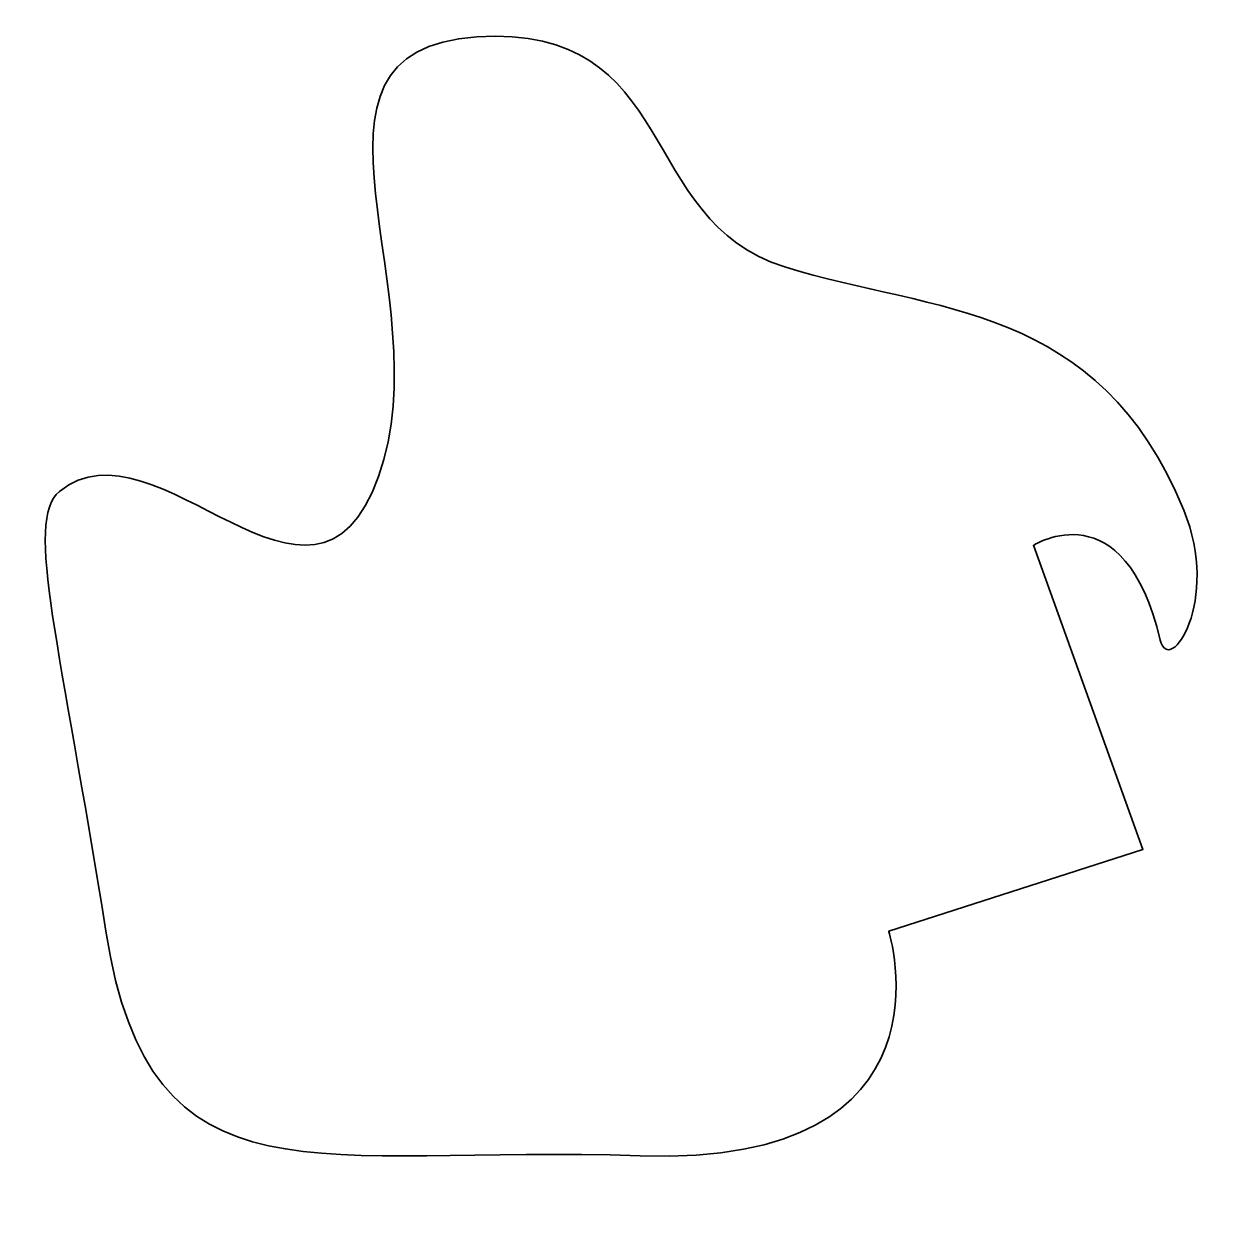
# Model space of a CAD drawing. Header units: inches. Extents: x 16.7 to 73.6, y -57.7 to -1.1.
import ezdxf

# ---------------------------------------------------------------- set-up
doc = ezdxf.new("R2010")
doc.units = ezdxf.units.IN
doc.header["$MEASUREMENT"] = 0
doc.layers.add('Layer 1', color=7, linetype='Continuous')

msp = doc.modelspace()

# ---------------------------------------------------------------- linework, layer by layer
at = {"layer": 'Layer 1', "color": 250, "lineweight": 35, "true_color": 0x231f20}
msp.add_open_spline([(33.514, -22.578), (36.601, -13.935), (28.487, -2.293), (38.188, -1.676), (47.89, -1.058), (45.685, -10.407), (52.828, -12.612), (59.972, -14.817), (67.733, -14.287), (71.79, -24.165), (73.565, -28.487), (71.096, -32.122), (70.677, -30.346), (68.968, -23.107), (64.647, -25.841), (64.647, -25.841), (64.647, -25.841), (69.85, -40.305), (69.85, -40.305), (69.85, -40.305), (57.767, -44.185), (57.767, -44.185), (57.767, -44.185), (61.295, -55.386), (45.949, -54.857), (30.603, -54.328), (22.666, -57.679), (20.549, -44.185), (18.433, -30.692), (16.656, -24.679), (18.344, -23.283), (22.931, -19.491), (30.427, -31.221), (33.514, -22.578)], degree=3, knots=[0, 0, 0, 0, 1, 1, 1, 2, 2, 2, 3, 3, 3, 4, 4, 4, 5, 5, 5, 6, 6, 6, 7, 7, 7, 8, 8, 8, 9, 9, 9, 10, 10, 10, 11, 11, 11, 11], dxfattribs=at)

doc.saveas('drawing.dxf')
